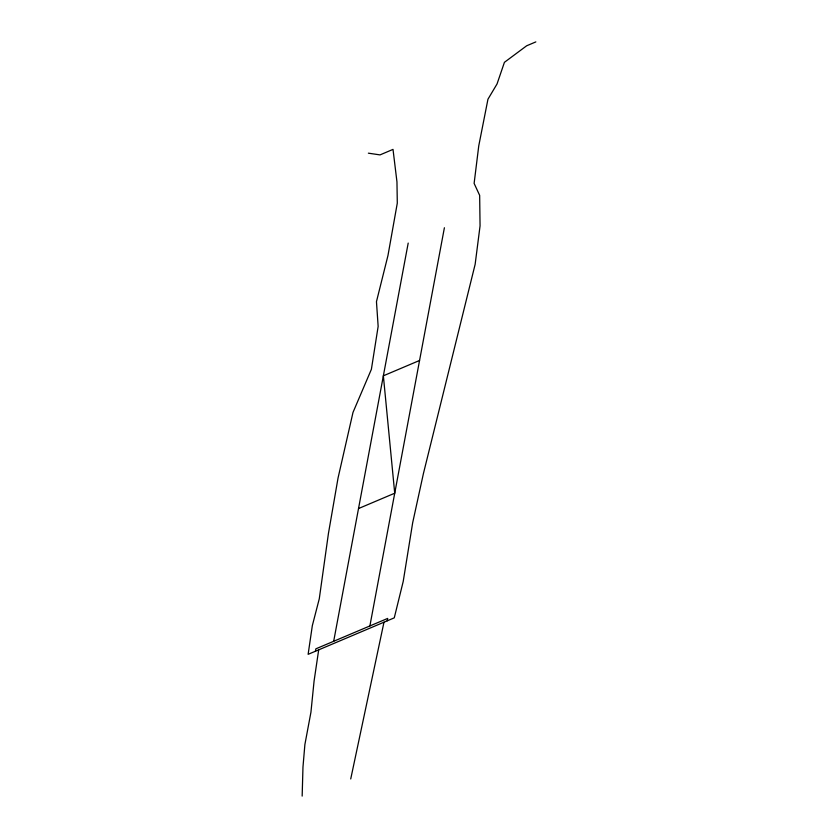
<?xml version="1.0" encoding="UTF-8"?>
<svg xmlns="http://www.w3.org/2000/svg" width="838" height="838" viewBox="0 0 838 838"><rect width="100%" height="100%" fill="white"/><g stroke="black" fill="none" stroke-linecap="round" stroke-linejoin="round"><path stroke-width="1.26" d="M302.162 796.1L302.968 767.126L304.885 744.553L310.94 712.206L314.072 681.105L318.681 649.859M315.413 651.241L315.863 648.832L387.701 618.402L387.24 620.822M333.681 641.28L408.2 243.072M369.883 625.955L444.402 227.747M383.982 622.205L350.724 778.963M535.838 41.9L526.641 45.797L504.424 62.326L497.028 83.978L487.957 99.209L478.76 145.833L474.119 183.396L479.661 195.369L480.059 225.883L475.146 264.316L423.379 473.732L412.673 522.744L403.214 581.446L394.269 617.847L308.122 654.331L312.333 625.64L319.278 598.772L328.454 533.345L338.049 478.006L352.997 412.422L371.391 369.307L378.148 326.411L376.461 301.67L387.973 255.496L397.296 203.121L396.961 181.898L393.012 149.394L380.033 154.894L368.374 153.176M419.566 360.476L383.364 375.812L394.719 493.215L358.528 508.551"/></g></svg>
